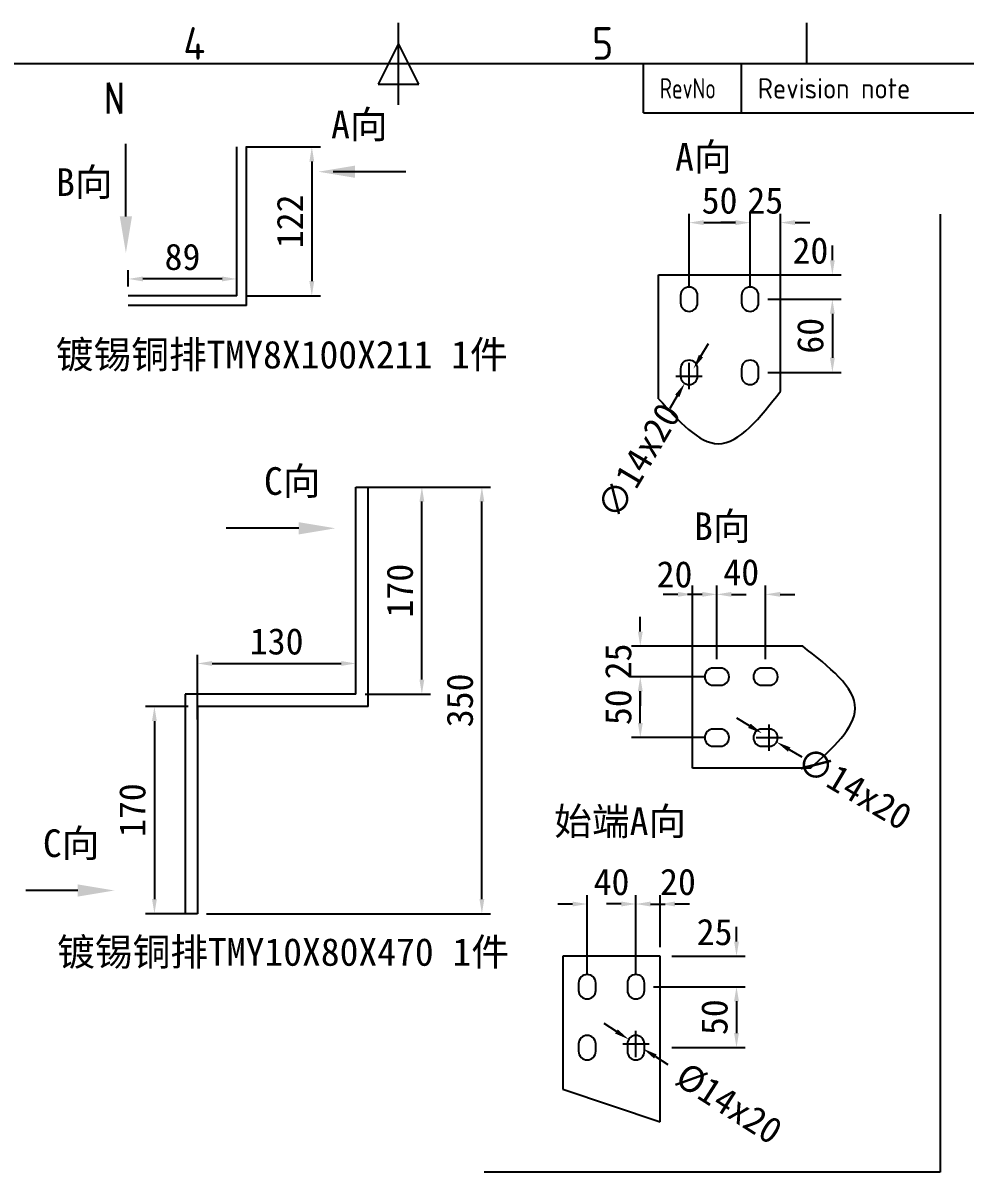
# Model space of a CAD drawing. Extents: x -48968009 to 2588125, y -43922717 to 2.
# Drawn here: x 2487944 to 2488717, y -614698 to -613756 of the extents above; entities that cross this region are included whole.
import ezdxf
from ezdxf.enums import TextEntityAlignment as Align

# ---------------------------------------------------------------- set-up
doc = ezdxf.new("R2010")
doc.units = 0
doc.header["$LTSCALE"] = 1000
doc.header["$MEASUREMENT"] = 0
doc.layers.get('DEFPOINTS').update_dxf_attribs({"linetype": 'CONTINUOUS'})
for name, color, linetype in [('$1-强电干线', 7, 'CONTINUOUS'), ('FRAME025', 7, 'CONTINUOUS'), ('FRAME050', 6, 'CONTINUOUS'), ('FRAME070', 5, 'CONTINUOUS'), ('图层4', 221, 'CONTINUOUS'), ('图层6', 221, 'CONTINUOUS')]:
    doc.layers.add(name, color=color, linetype=linetype)
doc.styles.add('_TCH_DIM', font='SIMPLEX', dxfattribs={"width": 0.8, "height": 3.5, "bigfont": 'HZTXT'})
doc.styles.add('ISOCP', font='isocp.shx')
doc.dimstyles.new('NORMAL', dxfattribs={"dimscale": 0.2, "dimtxt": 0.18, "dimasz": 0.18, "dimexe": 0.18, "dimexo": 0.0625, "dimgap": 0.09, "dimtad": 0, "dimtih": 1, "dimtoh": 1, "dimdec": 4, "dimzin": 0, "dimdsep": 46, "dimtxsty": 'Standard', "dimcen": 0.09, "dimadec": 0, "dimazin": 0, "dimtfac": 1, "dimtdec": 4, "dimtofl": 0, "dimtmove": 0, "dimatfit": 3, "dimfxl": 1, "dimtolj": 1, "dimtzin": 0, "dimarcsym": 0})

# ---------------------------------------------------------------- blocks, each defined once
blk = doc.blocks.new('SAFSDF')
at = {"layer": 'FRAME050'}
for p, q in [((2409272.5, -560567.3), (2409272.5, -560478.2)), ((2409717.7, -560522.8), (2409717.7, -560478.2)), ((2409272.5, -560500.5), (2409250.2, -560545)), ((2409294.7, -560545), (2409272.5, -560500.5)), ((2409250.2, -560545), (2409294.7, -560545))]:
    blk.add_line(p, q, dxfattribs=at)
at = {"layer": 'FRAME070'}
for p, q in [((2411053.3, -560522.8), (2407491.6, -560522.8)), ((2409539.6, -560576.2), (2409539.6, -560522.8)), ((2409646.4, -560576.2), (2409646.4, -560522.8)), ((2409539.6, -560576.2), (2411053.3, -560576.2))]:
    blk.add_line(p, q, dxfattribs=at)
at = {"layer": 'FRAME025', "ltscale": 0.8, "style": 'ISOCP', "width": 0.8}
blk.add_text('RevNo', height=22.26, dxfattribs=at).set_placement((2409557.4, -560549.5), align=Align.MIDDLE_LEFT)
at = {"layer": 'FRAME025', "style": 'ISOCP'}
blk.add_text('Revision note', height=22.261, dxfattribs=at).set_placement((2409664.2, -560549.5), align=Align.MIDDLE_LEFT)
at = {"layer": 'FRAME050', "style": 'ISOCP'}
for s, p in [('4', (2409049.9, -560500.5)), ('5', (2409495.1, -560500.5))]:
    blk.add_text(s, height=35.6, dxfattribs=at).set_placement(p, align=Align.MIDDLE)
blk = doc.blocks.new('*D1951')
at = {"layer": 'DEFPOINTS', "color": 0}
for p in [(2488087.57, -614316.34), (2488052.32, -614486.34), (2488087.57, -614486.34)]:
    blk.add_point(p, dxfattribs=at)
at = {"layer": '图层4', "lineweight": -2}
for p, q in [((2488080.07, -614316.34), (2488045.12, -614316.34)), ((2488052.32, -614328.34), (2488052.32, -614474.34)), ((2488080.07, -614486.34), (2488045.12, -614486.34))]:
    blk.add_line(p, q, dxfattribs=at)
at = {"layer": '图层4'}
for points in [[(2488050.32, -614328.34), (2488054.32, -614328.34), (2488052.32, -614316.34)], [(2488050.32, -614474.34), (2488054.32, -614474.34), (2488052.32, -614486.34)]]:
    blk.add_solid(points, dxfattribs=at)
at = {"layer": '图层4', "insert": (2488034.32, -614401.34), "char_height": 21.6, "attachment_point": 5, "rotation": 90}
blk.add_mtext('\\A1;170', dxfattribs=at)
blk = doc.blocks.new('*D1952')
at = {"layer": 'DEFPOINTS', "color": 0}
for p in [(2488217.57, -614281.07), (2488217.57, -614286.28), (2488087.57, -614334.49)]:
    blk.add_point(p, dxfattribs=at)
at = {"layer": '图层4', "lineweight": -2}
for p, q in [((2488087.57, -614326.99), (2488087.57, -614273.87)), ((2488099.57, -614281.07), (2488205.57, -614281.07)), ((2488217.57, -614278.78), (2488217.57, -614273.87))]:
    blk.add_line(p, q, dxfattribs=at)
at = {"layer": '图层4'}
for points in [[(2488099.57, -614279.07), (2488099.57, -614283.07), (2488087.57, -614281.07)], [(2488205.57, -614279.07), (2488205.57, -614283.07), (2488217.57, -614281.07)]]:
    blk.add_solid(points, dxfattribs=at)
at = {"layer": '图层4', "insert": (2488152.57, -614263.07), "char_height": 21.6, "attachment_point": 5}
blk.add_mtext('\\A1;130', dxfattribs=at)
blk = doc.blocks.new('*D1953')
at = {"layer": 'DEFPOINTS', "color": 0}
for p in [(2488217.57, -614136.34), (2488271.68, -614136.34), (2488217.57, -614306.34)]:
    blk.add_point(p, dxfattribs=at)
at = {"layer": '图层4', "lineweight": -2}
for p, q in [((2488225.07, -614136.34), (2488278.88, -614136.34)), ((2488271.68, -614294.34), (2488271.68, -614148.34)), ((2488225.07, -614306.34), (2488278.88, -614306.34))]:
    blk.add_line(p, q, dxfattribs=at)
at = {"layer": '图层4'}
for points in [[(2488269.68, -614148.34), (2488273.68, -614148.34), (2488271.68, -614136.34)], [(2488269.68, -614294.34), (2488273.68, -614294.34), (2488271.68, -614306.34)]]:
    blk.add_solid(points, dxfattribs=at)
at = {"layer": '图层4', "insert": (2488253.68, -614221.34), "char_height": 21.6, "attachment_point": 5, "rotation": 90}
blk.add_mtext('\\A1;170', dxfattribs=at)
blk = doc.blocks.new('*D2317')
at = {"layer": 'DEFPOINTS', "color": 0}
for p in [(2509424.45, -569632.65), (2509384.45, -569697.44), (2509424.45, -569697.44)]:
    blk.add_point(p, dxfattribs=at)
at = {"layer": '图层4', "lineweight": -2}
for p, q in [((2509384.45, -569689.94), (2509384.45, -569625.45)), ((2509424.45, -569689.94), (2509424.45, -569625.45)), ((2509372.45, -569632.65), (2509360.45, -569632.65)), ((2509436.45, -569632.65), (2509448.45, -569632.65))]:
    blk.add_line(p, q, dxfattribs=at)
at = {"layer": '图层4'}
for points in [[(2509372.45, -569634.65), (2509372.45, -569630.65), (2509384.45, -569632.65)], [(2509436.45, -569630.65), (2509436.45, -569634.65), (2509424.45, -569632.65)]]:
    blk.add_solid(points, dxfattribs=at)
at = {"layer": '图层4', "insert": (2509404.45, -569614.65), "char_height": 21.6, "attachment_point": 5}
blk.add_mtext('\\A1;40', dxfattribs=at)
blk = doc.blocks.new('*D2318')
at = {"layer": 'DEFPOINTS', "color": 0}
for p in [(2509444.45, -569632.62), (2509424.45, -569663.8), (2509444.45, -569675.44)]:
    blk.add_point(p, dxfattribs=at)
at = {"layer": '图层4', "lineweight": -2}
for p, q in [((2509424.45, -569656.3), (2509424.45, -569625.42)), ((2509444.45, -569667.94), (2509444.45, -569625.42)), ((2509412.45, -569632.62), (2509400.45, -569632.62)), ((2509456.45, -569632.62), (2509468.45, -569632.62))]:
    blk.add_line(p, q, dxfattribs=at)
at = {"layer": '图层4'}
for points in [[(2509412.45, -569634.62), (2509412.45, -569630.62), (2509424.45, -569632.62)], [(2509456.45, -569630.62), (2509456.45, -569634.62), (2509444.45, -569632.62)]]:
    blk.add_solid(points, dxfattribs=at)
at = {"layer": '图层4', "insert": (2509458.93, -569614.62), "char_height": 21.6, "attachment_point": 5}
blk.add_mtext('\\A1;20', dxfattribs=at)
blk = doc.blocks.new('*D2319')
at = {"layer": 'DEFPOINTS', "color": 0}
for p in [(2509446.45, -569675.44), (2509506.97, -569675.44), (2509431.45, -569700.44)]:
    blk.add_point(p, dxfattribs=at)
at = {"layer": '图层4', "lineweight": -2}
for p, q in [((2509506.97, -569663.44), (2509506.97, -569651.44)), ((2509453.95, -569675.44), (2509514.17, -569675.44)), ((2509438.95, -569700.44), (2509514.17, -569700.44)), ((2509506.97, -569712.44), (2509506.97, -569724.44))]:
    blk.add_line(p, q, dxfattribs=at)
at = {"layer": '图层4'}
for points in [[(2509504.97, -569663.44), (2509508.97, -569663.44), (2509506.97, -569675.44)], [(2509508.97, -569712.44), (2509504.97, -569712.44), (2509506.97, -569700.44)]]:
    blk.add_solid(points, dxfattribs=at)
at = {"layer": '图层4', "insert": (2509488.97, -569655.71), "char_height": 21.6, "attachment_point": 5}
blk.add_mtext('\\A1;25', dxfattribs=at)
blk = doc.blocks.new('*D2320')
at = {"layer": 'DEFPOINTS', "color": 0}
for p in [(2509465.2, -569700.44), (2509446.45, -569750.44), (2509506.97, -569750.44)]:
    blk.add_point(p, dxfattribs=at)
at = {"layer": '图层4', "lineweight": -2}
for p, q in [((2509472.7, -569700.44), (2509514.17, -569700.44)), ((2509506.97, -569712.44), (2509506.97, -569738.44)), ((2509453.95, -569750.44), (2509514.17, -569750.44))]:
    blk.add_line(p, q, dxfattribs=at)
at = {"layer": '图层4'}
for points in [[(2509508.97, -569712.44), (2509504.97, -569712.44), (2509506.97, -569700.44)], [(2509504.97, -569738.44), (2509508.97, -569738.44), (2509506.97, -569750.44)]]:
    blk.add_solid(points, dxfattribs=at)
at = {"layer": '图层4', "insert": (2509488.97, -569725.44), "char_height": 21.6, "attachment_point": 5, "rotation": 90}
blk.add_mtext('\\A1;50', dxfattribs=at)
blk = doc.blocks.new('*D2321')
at = {"layer": 'DEFPOINTS', "color": 0}
for p in [(2509418.56, -569743.67), (2509430.34, -569751.22)]:
    blk.add_point(p, dxfattribs=at)
at = {"layer": '图层4', "lineweight": -2}
for p, q in [((2509408.46, -569737.19), (2509398.35, -569730.71)), ((2509424.45, -569758.24), (2509424.45, -569736.64)), ((2509413.65, -569747.44), (2509435.25, -569747.44)), ((2509440.44, -569757.7), (2509450.54, -569764.18))]:
    blk.add_line(p, q, dxfattribs=at)
at = {"layer": '图层4'}
for points in [[(2509407.38, -569738.87), (2509409.53, -569735.5), (2509418.56, -569743.67)], [(2509441.52, -569756.02), (2509439.36, -569759.39), (2509430.34, -569751.22)]]:
    blk.add_solid(points, dxfattribs=at)
at = {"layer": '图层4', "insert": (2509500.72, -569796.36), "char_height": 21.6, "attachment_point": 5, "rotation": 327.327}
blk.add_mtext('%%c14x20', dxfattribs=at)
blk = doc.blocks.new('*D1954')
at = {"layer": 'DEFPOINTS', "color": 0}
for p in [(2488227.57, -614136.34), (2488320.91, -614136.34), (2488087.57, -614486.34)]:
    blk.add_point(p, dxfattribs=at)
at = {"layer": '图层6', "lineweight": -2}
for p, q in [((2488235.07, -614136.34), (2488328.11, -614136.34)), ((2488320.91, -614474.34), (2488320.91, -614148.34)), ((2488095.07, -614486.34), (2488328.11, -614486.34))]:
    blk.add_line(p, q, dxfattribs=at)
at = {"layer": '图层6'}
for points in [[(2488318.91, -614148.34), (2488322.91, -614148.34), (2488320.91, -614136.34)], [(2488318.91, -614474.34), (2488322.91, -614474.34), (2488320.91, -614486.34)]]:
    blk.add_solid(points, dxfattribs=at)
at = {"layer": '图层6', "insert": (2488302.91, -614311.34), "char_height": 21.6, "attachment_point": 5, "rotation": 90}
blk.add_mtext('\\A1;350', dxfattribs=at)
blk = doc.blocks.new('*D1733')
at = {"layer": 'DEFPOINTS', "color": 0}
for p in [(2466723.36, -855902.82), (2466673.36, -855962.61), (2466723.36, -855962.61)]:
    blk.add_point(p, dxfattribs=at)
at = {"layer": '图层4', "lineweight": -2}
for p, q in [((2466673.36, -855955.11), (2466673.36, -855895.62)), ((2466685.36, -855902.82), (2466711.36, -855902.82)), ((2466723.36, -855955.11), (2466723.36, -855895.62))]:
    blk.add_line(p, q, dxfattribs=at)
at = {"layer": '图层4'}
for points in [[(2466685.36, -855900.82), (2466685.36, -855904.82), (2466673.36, -855902.82)], [(2466711.36, -855900.82), (2466711.36, -855904.82), (2466723.36, -855902.82)]]:
    blk.add_solid(points, dxfattribs=at)
at = {"layer": '图层4', "insert": (2466698.36, -855884.82), "char_height": 21.6, "attachment_point": 5}
blk.add_mtext('\\A1;50', dxfattribs=at)
blk = doc.blocks.new('*D1734')
at = {"layer": 'DEFPOINTS', "color": 0}
for p in [(2466748.36, -855902.79), (2466723.36, -855933.97), (2466748.36, -855952.65)]:
    blk.add_point(p, dxfattribs=at)
at = {"layer": '图层4', "lineweight": -2}
for p, q in [((2466711.36, -855902.79), (2466699.36, -855902.79)), ((2466723.36, -855926.47), (2466723.36, -855895.59)), ((2466748.36, -855945.15), (2466748.36, -855895.59)), ((2466760.36, -855902.79), (2466772.36, -855902.79))]:
    blk.add_line(p, q, dxfattribs=at)
at = {"layer": '图层4'}
for points in [[(2466711.36, -855900.79), (2466711.36, -855904.79), (2466723.36, -855902.79)], [(2466760.36, -855900.79), (2466760.36, -855904.79), (2466748.36, -855902.79)]]:
    blk.add_solid(points, dxfattribs=at)
at = {"layer": '图层4', "insert": (2466735.86, -855884.79), "char_height": 21.6, "attachment_point": 5}
blk.add_mtext('\\A1;25', dxfattribs=at)
blk = doc.blocks.new('*D1735')
at = {"layer": 'DEFPOINTS', "color": 0}
for p in [(2466730.36, -855945.61), (2466790.88, -855945.61), (2466730.36, -855965.61)]:
    blk.add_point(p, dxfattribs=at)
at = {"layer": '图层4', "lineweight": -2}
for p, q in [((2466790.88, -855933.61), (2466790.88, -855921.61)), ((2466737.86, -855945.61), (2466798.08, -855945.61)), ((2466737.86, -855965.61), (2466798.08, -855965.61)), ((2466790.88, -855977.61), (2466790.88, -855989.61))]:
    blk.add_line(p, q, dxfattribs=at)
at = {"layer": '图层4'}
for points in [[(2466788.88, -855933.61), (2466792.88, -855933.61), (2466790.88, -855945.61)], [(2466788.88, -855977.61), (2466792.88, -855977.61), (2466790.88, -855965.61)]]:
    blk.add_solid(points, dxfattribs=at)
at = {"layer": '图层4', "insert": (2466772.88, -855925.88), "char_height": 21.6, "attachment_point": 5}
blk.add_mtext('\\A1;20', dxfattribs=at)
blk = doc.blocks.new('*D1736')
at = {"layer": 'DEFPOINTS', "color": 0}
for p in [(2466749.11, -855965.61), (2466730.36, -856025.61), (2466790.88, -856025.61)]:
    blk.add_point(p, dxfattribs=at)
at = {"layer": '图层4', "lineweight": -2}
for p, q in [((2466756.61, -855965.61), (2466798.08, -855965.61)), ((2466790.88, -855977.61), (2466790.88, -856013.61)), ((2466737.86, -856025.61), (2466798.08, -856025.61))]:
    blk.add_line(p, q, dxfattribs=at)
at = {"layer": '图层4'}
for points in [[(2466788.88, -855977.61), (2466792.88, -855977.61), (2466790.88, -855965.61)], [(2466788.88, -856013.61), (2466792.88, -856013.61), (2466790.88, -856025.61)]]:
    blk.add_solid(points, dxfattribs=at)
at = {"layer": '图层4', "insert": (2466772.88, -855995.61), "char_height": 21.6, "attachment_point": 5, "rotation": 90}
blk.add_mtext('\\A1;60', dxfattribs=at)
blk = doc.blocks.new('*D1737')
at = {"layer": 'DEFPOINTS', "color": 0}
for p in [(2466676.94, -856022.6), (2466669.78, -856034.63)]:
    blk.add_point(p, dxfattribs=at)
at = {"layer": '图层4', "lineweight": -2}
for p, q in [((2466683.08, -856012.29), (2466689.22, -856001.98)), ((2466673.36, -856039.41), (2466673.36, -856017.81)), ((2466662.56, -856028.61), (2466684.16, -856028.61)), ((2466663.64, -856044.94), (2466657.5, -856055.25))]:
    blk.add_line(p, q, dxfattribs=at)
at = {"layer": '图层4'}
for points in [[(2466681.36, -856011.26), (2466684.8, -856013.31), (2466676.94, -856022.6)], [(2466661.92, -856043.91), (2466665.36, -856045.96), (2466669.78, -856034.63)]]:
    blk.add_solid(points, dxfattribs=at)
at = {"layer": '图层4', "insert": (2466631.98, -856098.12), "char_height": 21.6, "attachment_point": 5, "rotation": 59.23129}
blk.add_mtext('\\A1;∅14x20', dxfattribs=at)
blk = doc.blocks.new('*D1738')
at = {"layer": 'DEFPOINTS', "color": 0}
for p in [(2466631.16, -856296.91), (2466690.96, -856296.91), (2466690.96, -856346.91)]:
    blk.add_point(p, dxfattribs=at)
at = {"layer": '图层4', "lineweight": -2}
for p, q in [((2466683.46, -856296.91), (2466623.96, -856296.91)), ((2466631.16, -856334.91), (2466631.16, -856308.91)), ((2466683.46, -856346.91), (2466623.96, -856346.91))]:
    blk.add_line(p, q, dxfattribs=at)
at = {"layer": '图层4'}
for points in [[(2466629.16, -856308.91), (2466633.16, -856308.91), (2466631.16, -856296.91)], [(2466629.16, -856334.91), (2466633.16, -856334.91), (2466631.16, -856346.91)]]:
    blk.add_solid(points, dxfattribs=at)
at = {"layer": '图层4', "insert": (2466613.16, -856321.91), "char_height": 21.6, "attachment_point": 5, "rotation": 90}
blk.add_mtext('\\A1;50', dxfattribs=at)
blk = doc.blocks.new('*D1739')
at = {"layer": 'DEFPOINTS', "color": 0}
for p in [(2466631.14, -856271.91), (2466680.99, -856271.91), (2466662.32, -856296.91)]:
    blk.add_point(p, dxfattribs=at)
at = {"layer": '图层4', "lineweight": -2}
for p, q in [((2466631.14, -856259.91), (2466631.14, -856247.91)), ((2466673.49, -856271.91), (2466623.94, -856271.91)), ((2466654.82, -856296.91), (2466623.94, -856296.91)), ((2466631.14, -856308.91), (2466631.14, -856320.91))]:
    blk.add_line(p, q, dxfattribs=at)
at = {"layer": '图层4'}
for points in [[(2466629.14, -856259.91), (2466633.14, -856259.91), (2466631.14, -856271.91)], [(2466629.14, -856308.91), (2466633.14, -856308.91), (2466631.14, -856296.91)]]:
    blk.add_solid(points, dxfattribs=at)
at = {"layer": '图层4', "insert": (2466613.14, -856284.41), "char_height": 21.6, "attachment_point": 5, "rotation": 90}
blk.add_mtext('\\A1;25', dxfattribs=at)
blk = doc.blocks.new('*D1740')
at = {"layer": 'DEFPOINTS', "color": 0}
for p in [(2466673.96, -856229.39), (2466673.96, -856289.91), (2466693.96, -856289.91)]:
    blk.add_point(p, dxfattribs=at)
at = {"layer": '图层4', "lineweight": -2}
for p, q in [((2466673.96, -856282.41), (2466673.96, -856222.19)), ((2466693.96, -856282.41), (2466693.96, -856222.19)), ((2466661.96, -856229.39), (2466649.96, -856229.39)), ((2466705.96, -856229.39), (2466717.96, -856229.39))]:
    blk.add_line(p, q, dxfattribs=at)
at = {"layer": '图层4'}
for points in [[(2466661.96, -856227.39), (2466661.96, -856231.39), (2466673.96, -856229.39)], [(2466705.96, -856227.39), (2466705.96, -856231.39), (2466693.96, -856229.39)]]:
    blk.add_solid(points, dxfattribs=at)
at = {"layer": '图层4', "insert": (2466659.23, -856213.1), "char_height": 21.6, "attachment_point": 5}
blk.add_mtext('\\A1;20', dxfattribs=at)
blk = doc.blocks.new('*D1741')
at = {"layer": 'DEFPOINTS', "color": 0}
for p in [(2466733.96, -856229.39), (2466693.96, -856271.16), (2466733.96, -856289.91)]:
    blk.add_point(p, dxfattribs=at)
at = {"layer": '图层4', "lineweight": -2}
for p, q in [((2466693.96, -856263.66), (2466693.96, -856222.19)), ((2466733.96, -856282.41), (2466733.96, -856222.19)), ((2466681.96, -856229.39), (2466669.96, -856229.39)), ((2466745.96, -856229.39), (2466757.96, -856229.39))]:
    blk.add_line(p, q, dxfattribs=at)
at = {"layer": '图层4'}
for points in [[(2466681.96, -856227.39), (2466681.96, -856231.39), (2466693.96, -856229.39)], [(2466745.96, -856227.39), (2466745.96, -856231.39), (2466733.96, -856229.39)]]:
    blk.add_solid(points, dxfattribs=at)
at = {"layer": '图层4', "insert": (2466713.96, -856211.39), "char_height": 21.6, "attachment_point": 5}
blk.add_mtext('\\A1;40', dxfattribs=at)
blk = doc.blocks.new('*D1742')
at = {"layer": 'DEFPOINTS', "color": 0}
for p in [(2466730.94, -856343.33), (2466742.97, -856350.49)]:
    blk.add_point(p, dxfattribs=at)
at = {"layer": '图层4', "lineweight": -2}
for p, q in [((2466720.63, -856337.19), (2466710.32, -856331.05)), ((2466736.96, -856357.71), (2466736.96, -856336.11)), ((2466726.16, -856346.91), (2466747.76, -856346.91)), ((2466753.28, -856356.63), (2466763.59, -856362.77))]:
    blk.add_line(p, q, dxfattribs=at)
at = {"layer": '图层4'}
for points in [[(2466721.65, -856335.47), (2466719.61, -856338.91), (2466730.94, -856343.33)], [(2466754.31, -856354.91), (2466752.26, -856358.35), (2466742.97, -856350.49)]]:
    blk.add_solid(points, dxfattribs=at)
at = {"layer": '图层4', "insert": (2466806.47, -856388.3), "char_height": 21.6, "attachment_point": 5, "rotation": 329.23129}
blk.add_mtext('\\A1;∅14x20', dxfattribs=at)
blk = doc.blocks.new('*D1955')
at = {"layer": 'DEFPOINTS', "color": 0}
for p in [(2488030.83, -613965.71), (2488030.83, -613979.49), (2488119.83, -613979.49)]:
    blk.add_point(p, dxfattribs=at)
at = {"layer": '图层6', "lineweight": -2}
for p, q in [((2488030.83, -613971.99), (2488030.83, -613958.51)), ((2488119.83, -613971.99), (2488119.83, -613958.51)), ((2488107.83, -613965.71), (2488042.83, -613965.71))]:
    blk.add_line(p, q, dxfattribs=at)
at = {"layer": '图层6'}
for points in [[(2488042.83, -613963.71), (2488042.83, -613967.71), (2488030.83, -613965.71)], [(2488107.83, -613963.71), (2488107.83, -613967.71), (2488119.83, -613965.71)]]:
    blk.add_solid(points, dxfattribs=at)
at = {"layer": '图层6', "insert": (2488075.33, -613947.71), "char_height": 21.6, "attachment_point": 5}
blk.add_mtext('\\A1;89', dxfattribs=at)
blk = doc.blocks.new('*D1956')
at = {"layer": 'DEFPOINTS', "color": 0}
for p in [(2488119.83, -613857.49), (2488119.83, -613979.49), (2488181.41, -613979.49)]:
    blk.add_point(p, dxfattribs=at)
at = {"layer": '图层6', "lineweight": -2}
for p, q in [((2488127.33, -613857.49), (2488188.61, -613857.49)), ((2488181.41, -613869.49), (2488181.41, -613967.49)), ((2488127.33, -613979.49), (2488188.61, -613979.49))]:
    blk.add_line(p, q, dxfattribs=at)
at = {"layer": '图层6'}
for points in [[(2488179.41, -613869.49), (2488183.41, -613869.49), (2488181.41, -613857.49)], [(2488179.41, -613967.49), (2488183.41, -613967.49), (2488181.41, -613979.49)]]:
    blk.add_solid(points, dxfattribs=at)
at = {"layer": '图层6', "insert": (2488163.41, -613918.49), "char_height": 21.6, "attachment_point": 5, "rotation": 90}
blk.add_mtext('\\A1;122', dxfattribs=at)
blk = doc.blocks.new('BZSS')
at = {"layer": '图层4', "color": 33}
for p, q in [((2509364.45, -569675.44), (2509364.45, -569784.41)), ((2509444.45, -569675.44), (2509364.45, -569675.44)), ((2509444.45, -569811.22), (2509444.45, -569675.44)), ((2509377.45, -569697.44), (2509377.45, -569703.44)), ((2509391.45, -569703.44), (2509391.45, -569697.44)), ((2509417.45, -569697.44), (2509417.45, -569703.44)), ((2509431.45, -569703.44), (2509431.45, -569697.44)), ((2509377.45, -569747.44), (2509377.45, -569753.44)), ((2509391.45, -569753.44), (2509391.45, -569747.44)), ((2509417.45, -569747.44), (2509417.45, -569753.44)), ((2509431.45, -569753.44), (2509431.45, -569747.44)), ((2509364.45, -569784.41), (2509444.45, -569811.22))]:
    blk.add_line(p, q, dxfattribs=at)
for centre, start, end in [((2509384.45, -569697.44), 0, 180), ((2509424.45, -569697.44), 0, 180), ((2509384.45, -569703.44), 180, 0), ((2509424.45, -569703.44), 180, 0), ((2509384.45, -569747.44), 0, 180), ((2509424.45, -569747.44), 0, 180), ((2509384.45, -569753.44), 180, 0), ((2509424.45, -569753.44), 180, 0)]:
    blk.add_arc(centre, 7, start, end, dxfattribs=at)
at = {"layer": '图层4', "insert": (2509411.55, -569566.08), "char_height": 22.68, "attachment_point": 5}
blk.add_mtext('{\\fSimSun|b0|i0|c134|p2;始端A向}', dxfattribs=at)
at = {"layer": '图层4', "color": 33}
dim = blk.add_linear_dim(base=(2509424.45, -569632.65), p1=(2509384.45, -569697.44), p2=(2509424.45, -569697.44), dimstyle='NORMAL', override={"dimscale": 120, "dimasz": 0.1, "dimexe": 0.06, "dimgap": 0.06, "dimtad": 1, "dimtih": 0, "dimdec": 0, "dimclrd": 256, "dimclre": 256, "dimclrt": 256, "dimtdec": 0, "dimtix": 1, "dimtmove": 2, "dimfxl": 250, "dimtfillclr": 2}, dxfattribs=at)
dim.commit()
dim.dimension.update_dxf_attribs({"geometry": '*D2317', "text_midpoint": (2509404.45, -569614.65)})
dim = blk.add_linear_dim(base=(2509444.45, -569632.62), p1=(2509424.45, -569663.8), p2=(2509444.45, -569675.44), dimstyle='NORMAL', override={"dimscale": 120, "dimasz": 0.1, "dimexe": 0.06, "dimgap": 0.06, "dimtad": 1, "dimtih": 0, "dimdec": 0, "dimclrd": 256, "dimclre": 256, "dimclrt": 256, "dimtdec": 0, "dimtix": 1, "dimtmove": 2, "dimfxl": 250, "dimtfillclr": 2}, dxfattribs=at)
dim.commit()
dim.dimension.update_dxf_attribs({"geometry": '*D2318', "text_midpoint": (2509458.93, -569614.62), "dimtype": 128})
dim = blk.add_linear_dim(base=(2509506.97, -569675.44), p1=(2509431.45, -569700.44), p2=(2509446.45, -569675.44), angle=90, dimstyle='NORMAL', override={"dimscale": 120, "dimasz": 0.1, "dimexe": 0.06, "dimgap": 0.06, "dimtad": 1, "dimtih": 0, "dimdec": 0, "dimclrd": 256, "dimclre": 256, "dimclrt": 256, "dimtdec": 0, "dimtix": 1, "dimtmove": 2, "dimfxl": 250, "dimtfillclr": 2}, dxfattribs=at)
dim.commit()
dim.dimension.update_dxf_attribs({"geometry": '*D2319', "text_midpoint": (2509488.97, -569655.71), "dimtype": 128})
dim = blk.add_linear_dim(base=(2509506.97, -569750.44), p1=(2509465.2, -569700.44), p2=(2509446.45, -569750.44), angle=90, dimstyle='NORMAL', override={"dimscale": 120, "dimasz": 0.1, "dimexe": 0.06, "dimgap": 0.06, "dimtad": 1, "dimtih": 0, "dimdec": 0, "dimclrd": 256, "dimclre": 256, "dimclrt": 256, "dimtdec": 0, "dimtix": 1, "dimtmove": 2, "dimfxl": 250, "dimtfillclr": 2}, dxfattribs=at)
dim.commit()
dim.dimension.update_dxf_attribs({"geometry": '*D2320', "text_midpoint": (2509488.97, -569725.44)})
dim = blk.add_diameter_dim_2p(p1=(2509418.56, -569743.67), p2=(2509430.34, -569751.22), text='<>x20', dimstyle='NORMAL', override={"dimscale": 120, "dimasz": 0.1, "dimexe": 0.06, "dimgap": 0.06, "dimtad": 1, "dimtih": 0, "dimdec": 0, "dimclrd": 256, "dimclre": 256, "dimclrt": 256, "dimtdec": 0, "dimtix": 1, "dimtmove": 2, "dimfxl": 250, "dimtfillclr": 2}, dxfattribs=at)
dim.commit()
dim.dimension.update_dxf_attribs({"geometry": '*D2321', "text_midpoint": (2509500.72, -569796.36), "dimtype": 131})
blk = doc.blocks.new('68U6786787')
at = {"layer": '图层4', "color": 33}
for p, q in [((2466648.36, -856047.3), (2466648.36, -855945.61)), ((2466648.36, -855945.61), (2466748.36, -855945.61)), ((2466748.36, -856041.02), (2466748.36, -855945.61)), ((2466666.36, -855962.61), (2466666.36, -855968.61)), ((2466680.36, -855968.61), (2466680.36, -855962.61)), ((2466716.36, -855962.61), (2466716.36, -855968.61)), ((2466730.36, -855968.61), (2466730.36, -855962.61)), ((2466666.36, -856022.61), (2466666.36, -856028.61)), ((2466680.36, -856028.61), (2466680.36, -856022.61)), ((2466716.36, -856022.61), (2466716.36, -856028.61)), ((2466730.36, -856028.61), (2466730.36, -856022.61))]:
    blk.add_line(p, q, dxfattribs=at)
for centre, start, end in [((2466673.36, -855962.61), 0, 180), ((2466723.36, -855962.61), 0, 180), ((2466673.36, -855968.61), 180, 0), ((2466723.36, -855968.61), 180, 0), ((2466673.36, -856022.61), 0, 180), ((2466723.36, -856022.61), 0, 180), ((2466673.36, -856028.61), 180, 0), ((2466723.36, -856028.61), 180, 0)]:
    blk.add_arc(centre, 7, start, end, dxfattribs=at)
blk.add_spline([(2466648.36, -856047.3), (2466697.24, -856084.12), (2466748.36, -856041.02)], degree=3, dxfattribs=at)
at = {"layer": '图层4', "insert": (2466685.06, -855850.22), "char_height": 22.68, "attachment_point": 5}
blk.add_mtext('\\A1;A{\\fSimSun|b0|i0|c134|p2;向}', dxfattribs=at)
at = {"layer": '图层4', "color": 33}
for base, p1, p2, picture, middle in [((2466723.36, -855902.82), (2466673.36, -855962.61), (2466723.36, -855962.61), '*D1733', (2466698.36, -855884.82)), ((2466748.36, -855902.79), (2466723.36, -855933.97), (2466748.36, -855952.65), '*D1734', (2466735.86, -855884.79))]:
    dim = blk.add_linear_dim(base=base, p1=p1, p2=p2, dimstyle='NORMAL', override={"dimscale": 120, "dimasz": 0.1, "dimexe": 0.06, "dimgap": 0.06, "dimtad": 1, "dimtih": 0, "dimdec": 0, "dimclrd": 256, "dimclre": 256, "dimclrt": 256, "dimtdec": 0, "dimtix": 1, "dimtmove": 2, "dimfxl": 250, "dimtfillclr": 2}, dxfattribs=at)
    dim.commit()
    dim.dimension.update_dxf_attribs({"geometry": picture, "text_midpoint": middle})
dim = blk.add_linear_dim(base=(2466790.88, -855945.61), p1=(2466730.36, -855965.61), p2=(2466730.36, -855945.61), angle=90, dimstyle='NORMAL', override={"dimscale": 120, "dimasz": 0.1, "dimexe": 0.06, "dimgap": 0.06, "dimtad": 1, "dimtih": 0, "dimdec": 0, "dimclrd": 256, "dimclre": 256, "dimclrt": 256, "dimtdec": 0, "dimtix": 1, "dimtmove": 2, "dimfxl": 250, "dimtfillclr": 2}, dxfattribs=at)
dim.commit()
dim.dimension.update_dxf_attribs({"geometry": '*D1735', "text_midpoint": (2466772.88, -855925.88), "dimtype": 128})
dim = blk.add_linear_dim(base=(2466790.88, -856025.61), p1=(2466749.11, -855965.61), p2=(2466730.36, -856025.61), angle=90, dimstyle='NORMAL', override={"dimscale": 120, "dimasz": 0.1, "dimexe": 0.06, "dimgap": 0.06, "dimtad": 1, "dimtih": 0, "dimdec": 0, "dimclrd": 256, "dimclre": 256, "dimclrt": 256, "dimtdec": 0, "dimtix": 1, "dimtmove": 2, "dimfxl": 250, "dimtfillclr": 2}, dxfattribs=at)
dim.commit()
dim.dimension.update_dxf_attribs({"geometry": '*D1736', "text_midpoint": (2466772.88, -855995.61)})
dim = blk.add_diameter_dim_2p(p1=(2466676.94, -856022.6), p2=(2466669.78, -856034.63), text='<>x20', dimstyle='NORMAL', override={"dimscale": 120, "dimasz": 0.1, "dimexe": 0.06, "dimgap": 0.06, "dimtad": 1, "dimtih": 0, "dimdec": 0, "dimclrd": 256, "dimclre": 256, "dimclrt": 256, "dimtdec": 0, "dimtix": 1, "dimtmove": 2, "dimfxl": 250, "dimtfillclr": 2}, dxfattribs=at)
dim.commit()
dim.dimension.update_dxf_attribs({"geometry": '*D1737', "text_midpoint": (2466631.98, -856098.12), "dimtype": 131})
blk = doc.blocks.new('8878')
at = {"layer": '图层4', "color": 33}
for p, q in [((2466673.96, -856371.91), (2466673.96, -856271.91)), ((2466764.37, -856271.91), (2466673.96, -856271.91)), ((2466696.96, -856289.91), (2466690.96, -856289.91)), ((2466736.96, -856289.91), (2466730.96, -856289.91)), ((2466690.96, -856303.91), (2466696.96, -856303.91)), ((2466730.96, -856303.91), (2466736.96, -856303.91)), ((2466696.96, -856339.91), (2466690.96, -856339.91)), ((2466736.96, -856339.91), (2466730.96, -856339.91)), ((2466690.96, -856353.91), (2466696.96, -856353.91)), ((2466730.96, -856353.91), (2466736.96, -856353.91)), ((2466770.65, -856371.91), (2466673.96, -856371.91))]:
    blk.add_line(p, q, dxfattribs=at)
for centre, start, end in [((2466690.96, -856296.91), 90, 270), ((2466696.96, -856296.91), 270, 90), ((2466730.96, -856296.91), 90, 270), ((2466736.96, -856296.91), 270, 90), ((2466690.96, -856346.91), 90, 270), ((2466696.96, -856346.91), 270, 90), ((2466730.96, -856346.91), 90, 270), ((2466736.96, -856346.91), 270, 90)]:
    blk.add_arc(centre, 7, start, end, dxfattribs=at)
blk.add_spline([(2466770.65, -856371.91), (2466807.46, -856323.04), (2466764.37, -856271.91)], degree=3, dxfattribs=at)
at = {"layer": '图层4', "insert": (2466698.42, -856174.74), "char_height": 22.68, "attachment_point": 5}
blk.add_mtext('\\A1;B{\\fSimSun|b0|i0|c134|p2;向}', dxfattribs=at)
at = {"layer": '图层4', "color": 33}
dim = blk.add_linear_dim(base=(2466673.96, -856229.39), p1=(2466693.96, -856289.91), p2=(2466673.96, -856289.91), angle=180, dimstyle='NORMAL', override={"dimscale": 120, "dimasz": 0.1, "dimexe": 0.06, "dimgap": 0.06, "dimtad": 1, "dimtih": 0, "dimdec": 0, "dimclrd": 256, "dimclre": 256, "dimclrt": 256, "dimtdec": 0, "dimtix": 1, "dimtmove": 2, "dimfxl": 250, "dimtfillclr": 2}, dxfattribs=at)
dim.commit()
dim.dimension.update_dxf_attribs({"geometry": '*D1740', "text_midpoint": (2466659.23, -856213.1), "dimtype": 128})
for base, p1, p2, angle, picture, middle in [((2466733.96, -856229.39), (2466693.96, -856271.16), (2466733.96, -856289.91), 180, '*D1741', (2466713.96, -856211.39)), ((2466631.14, -856271.91), (2466662.32, -856296.91), (2466680.99, -856271.91), 90, '*D1739', (2466613.14, -856284.41)), ((2466631.16, -856296.91), (2466690.96, -856346.91), (2466690.96, -856296.91), 90, '*D1738', (2466613.16, -856321.91))]:
    dim = blk.add_linear_dim(base=base, p1=p1, p2=p2, angle=angle, dimstyle='NORMAL', override={"dimscale": 120, "dimasz": 0.1, "dimexe": 0.06, "dimgap": 0.06, "dimtad": 1, "dimtih": 0, "dimdec": 0, "dimclrd": 256, "dimclre": 256, "dimclrt": 256, "dimtdec": 0, "dimtix": 1, "dimtmove": 2, "dimfxl": 250, "dimtfillclr": 2}, dxfattribs=at)
    dim.commit()
    dim.dimension.update_dxf_attribs({"geometry": picture, "text_midpoint": middle})
dim = blk.add_diameter_dim_2p(p1=(2466730.94, -856343.33), p2=(2466742.97, -856350.49), text='<>x20', dimstyle='NORMAL', override={"dimscale": 120, "dimasz": 0.1, "dimexe": 0.06, "dimgap": 0.06, "dimtad": 1, "dimtih": 0, "dimdec": 0, "dimclrd": 256, "dimclre": 256, "dimclrt": 256, "dimtdec": 0, "dimtix": 1, "dimtmove": 2, "dimfxl": 250, "dimtfillclr": 2}, dxfattribs=at)
dim.commit()
dim.dimension.update_dxf_attribs({"geometry": '*D1742', "text_midpoint": (2466806.47, -856388.3), "dimtype": 131})

msp = doc.modelspace()

# ---------------------------------------------------------------- linework, layer by layer
at = {"layer": '图层4'}
for p, q in [((2488028.9, -613914.49), (2488028.9, -613854.89)), ((2488258.61, -613877.77), (2488199, -613877.77)), ((2488170.71, -614170.21), (2488111.11, -614170.21))]:
    msp.add_line(p, q, dxfattribs=at)
at = {"layer": '图层4', "color": 33}
for p, q in [((2488217.57, -614136.34), (2488227.57, -614136.34)), ((2488217.57, -614306.34), (2488217.57, -614136.34)), ((2488227.57, -614316.34), (2488227.57, -614136.34)), ((2488077.57, -614306.34), (2488077.57, -614486.34)), ((2488217.57, -614306.34), (2488077.57, -614306.34)), ((2488087.57, -614316.34), (2488087.57, -614486.34)), ((2488227.57, -614316.34), (2488087.57, -614316.34)), ((2488087.57, -614486.34), (2488077.57, -614486.34))]:
    msp.add_line(p, q, dxfattribs=at)
at = {"layer": '图层4'}
for points in [[(2488216.75, -613872.77), (2488216.75, -613882.77), (2488186.75, -613877.77)], [(2488033.9, -613914.49), (2488023.9, -613914.49), (2488028.9, -613944.49)], [(2488170.71, -614165.21), (2488170.71, -614175.21), (2488200.71, -614170.21)], [(2487989.39, -614462.23), (2487989.39, -614472.23), (2488019.39, -614467.23)]]:
    msp.add_solid(points, dxfattribs=at)
at = {"layer": '图层6', "color": 33}
for p, q in [((2488119.83, -613979.49), (2488119.83, -613857.49)), ((2488127.83, -613987.49), (2488127.83, -613857.49)), ((2488696.93, -613912.47), (2488696.93, -614698.12)), ((2488119.83, -613979.49), (2488030.83, -613979.49)), ((2488127.83, -613987.49), (2488030.83, -613987.49)), ((2487989.39, -614467.23), (2487946.95, -614467.23)), ((2488696.93, -614698.12), (2488322.83, -614698.12))]:
    msp.add_line(p, q, dxfattribs=at)

# ---------------------------------------------------------------- block references
at = {"layer": '图层4', "color": 33, "xscale": 0.7523999999684747, "yscale": 0.7523999999975786, "zscale": 0.7524000000000001}
msp.add_blockref('SAFSDF', (675515.87, -192051.97), dxfattribs=at)
at = {"layer": '图层4', "color": 33}
msp.add_blockref('BZSS', (-20977.2, -44845.69), dxfattribs=at)
at = {"layer": '图层6', "color": 33}
for name, p in [('68U6786787', (21817.52, 241983.29)), ('8878', (21819.7, 242005.01))]:
    msp.add_blockref(name, p, dxfattribs=at)

# ---------------------------------------------------------------- texts
at = {"layer": '$1-强电干线', "color": 1, "style": '_TCH_DIM', "width": 0.705882}
msp.add_text('N', height=24.99, dxfattribs=at).set_placement((2488011.23, -613829.95))
at = {"layer": '图层4', "char_height": 22.68, "attachment_point": 5}
for s, insert in [('\\A1;A{\\fSimSun|b0|i0|c134|p2;向}', (2488220.42, -613840.26)), ('\\A1;B{\\fSimSun|b0|i0|c134|p2;向}', (2487994.82, -613887.52)), ('{\\fSimSun|b0|i0|c134|p2;镀锡铜排TMY8X100X211 1件}', (2488156.72, -614028.98)), ('\\A1;C{\\fSimSun|b0|i0|c134|p2;向}', (2488165.34, -614132.69)), ('\\A1;C{\\fSimSun|b0|i0|c134|p2;向}', (2487984.02, -614429.72)), ('{\\fSimSun|b0|i0|c134|p2;镀锡铜排TMY10X80X470 1件}', (2488157.83, -614518.89))]:
    msp.add_mtext(s, dxfattribs=dict(at, insert=insert))

# ---------------------------------------------------------------- dimensions: what is measured, and where the dimension line sits
at = {"layer": '图层4', "color": 33}
for base, p1, p2, picture, middle in [((2488271.68, -614136.34), (2488217.57, -614306.34), (2488217.57, -614136.34), '*D1953', (2488253.68, -614221.34)), ((2488052.32, -614486.34), (2488087.57, -614316.34), (2488087.57, -614486.34), '*D1951', (2488034.32, -614401.34))]:
    dim = msp.add_linear_dim(base=base, p1=p1, p2=p2, angle=90, dimstyle='NORMAL', override={"dimscale": 120, "dimasz": 0.1, "dimexe": 0.06, "dimgap": 0.06, "dimtad": 1, "dimtih": 0, "dimdec": 0, "dimclrd": 256, "dimclre": 256, "dimclrt": 256, "dimtdec": 0, "dimtix": 1, "dimtmove": 2, "dimfxl": 250, "dimtfillclr": 2}, dxfattribs=at)
    dim.commit()
    dim.dimension.update_dxf_attribs({"geometry": picture, "text_midpoint": middle})
dim = msp.add_linear_dim(base=(2488217.57, -614281.07), p1=(2488087.57, -614334.49), p2=(2488217.57, -614286.28), dimstyle='NORMAL', override={"dimscale": 120, "dimasz": 0.1, "dimexe": 0.06, "dimgap": 0.06, "dimtad": 1, "dimtih": 0, "dimdec": 0, "dimclrd": 256, "dimclre": 256, "dimclrt": 256, "dimtdec": 0, "dimtix": 1, "dimtmove": 2, "dimfxl": 250, "dimtfillclr": 2}, dxfattribs=at)
dim.commit()
dim.dimension.update_dxf_attribs({"geometry": '*D1952', "text_midpoint": (2488152.57, -614263.07)})
at = {"layer": '图层6', "color": 33}
for base, p1, p2, picture, middle in [((2488181.41, -613979.49), (2488119.83, -613857.49), (2488119.83, -613979.49), '*D1956', (2488163.41, -613918.49)), ((2488320.91, -614136.34), (2488087.57, -614486.34), (2488227.57, -614136.34), '*D1954', (2488302.91, -614311.34))]:
    dim = msp.add_linear_dim(base=base, p1=p1, p2=p2, angle=90, dimstyle='NORMAL', override={"dimscale": 120, "dimasz": 0.1, "dimexe": 0.06, "dimgap": 0.06, "dimtad": 1, "dimtih": 0, "dimdec": 0, "dimclrd": 256, "dimclre": 256, "dimclrt": 256, "dimtdec": 0, "dimtix": 1, "dimtmove": 2, "dimatfit": 0, "dimfxl": 250, "dimtfillclr": 2}, dxfattribs=at)
    dim.commit()
    dim.dimension.update_dxf_attribs({"geometry": picture, "text_midpoint": middle})
dim = msp.add_linear_dim(base=(2488030.83, -613965.71), p1=(2488119.83, -613979.49), p2=(2488030.83, -613979.49), dimstyle='NORMAL', override={"dimscale": 120, "dimasz": 0.1, "dimexe": 0.06, "dimgap": 0.06, "dimtad": 1, "dimtih": 0, "dimdec": 0, "dimclrd": 256, "dimclre": 256, "dimclrt": 256, "dimtdec": 0, "dimtix": 1, "dimtmove": 2, "dimatfit": 0, "dimfxl": 250, "dimtfillclr": 2}, dxfattribs=at)
dim.commit()
dim.dimension.update_dxf_attribs({"geometry": '*D1955', "text_midpoint": (2488075.33, -613947.71)})

doc.saveas('drawing.dxf')
